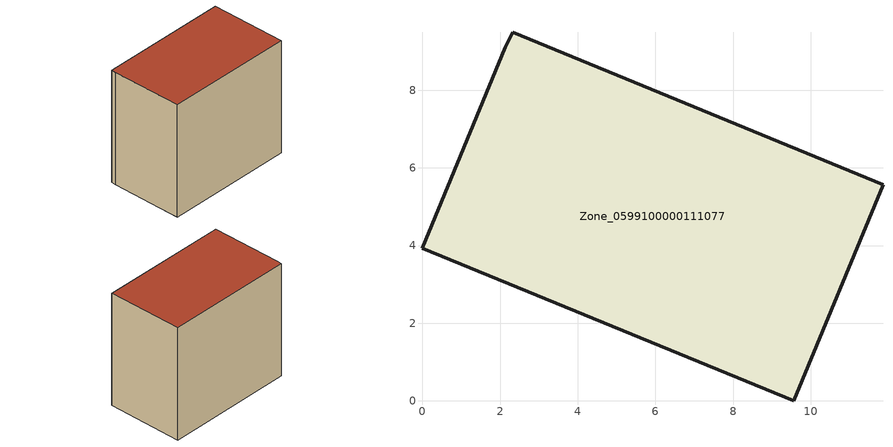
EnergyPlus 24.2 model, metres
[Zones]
Zone_0599100000111077
 floor ground (C_G): 0,3.93 2.13,9.11 2.33,9.49 11.86,5.57 9.56,0 z0
 wall outside (C_F): 9.56,0 11.86,5.57 2.33,9.49 2.13,9.11 0,3.93 9.56,0 z0:9.16
 roof outside (C_R): 2.13,9.11 0,3.93 9.56,0 11.86,5.57 2.33,9.49 z9.16
[BUILDING]
Pand.0599100000111077: North Axis=0; Terrain=City; Loads Convergence Tolerance Value=0.04; Temperature Convergence Tolerance Value=0.4; Solar Distribution=FullExterior; Maximum Number of Warmup Days=25; Minimum Number of Warmup Days=1
[Site:Location]
Rotterdam.The.Hague.AP_ZH_NLD Design_Conditions: Latitude=51.96; Longitude=4.45; Time Zone=1; Elevation=-4.5
[SITE:GROUNDTEMPERATURE:BUILDINGSURFACE]
18, 18, 18, 18, 18, 18, 18, 18, 18, 18, 18, 18
[MATERIAL] Thermal Absorptance=0.9; Solar Absorptance=0.7; Visible Absorptance=0.7
Name | Roughness | Thickness | Conductivity | Density | Specific Heat
G.TI.1946 | MediumSmooth | 0.15 | 1 | 540 | 1210
F.TI.1946 | Rough | 0.3 | 0.857143 | 1920 | 840
R.TI.1946 | MediumRough | 0.2 | 0.1 | 1500 | 1000
[CONSTRUCTION]
C_G: G.TI.1946
C_F: F.TI.1946
C_R: R.TI.1946
[ZONE]
Zone_0599100000111077: Type=1; Multiplier=1; Ceiling Height=Autocalculate; Volume=Autocalculate; Floor Area=autocalculate; Part of Total Floor Area=Yes
[ZONEINFILTRATION:DESIGNFLOWRATE]
Infil_Zone_0599100000111077: Zone or ZoneList or Space or SpaceList=Zone_0599100000111077; Schedule=AlwaysOn; Design Flow Rate Calculation Method=Flow/Area; Flow Rate per Floor Area=0.003; Constant Term Coefficient=1; Temperature Term Coefficient=0; Velocity Term Coefficient=0; Velocity Squared Term Coefficient=0
[HVACTEMPLATE:ZONE:IDEALLOADSAIRSYSTEM]
Zone_0599100000111077: Maximum Heating Supply Air Temperature=50; Minimum Cooling Supply Air Temperature=13; Maximum Heating Supply Air Humidity Ratio=0.0156; Minimum Cooling Supply Air Humidity Ratio=0.0077; Heating Limit=NoLimit; Cooling Limit=NoLimit; Dehumidification Control Type=ConstantSensibleHeatRatio; Cooling Sensible Heat Ratio=0.7; Dehumidification Setpoint=60; Humidification Control Type=None; Humidification Setpoint=30; Outdoor Air Method=None; Outdoor Air Flow Rate per Person=0.00944; Outdoor Air Flow Rate per Zone Floor Area=0; Outdoor Air Flow Rate per Zone=0; Demand Controlled Ventilation Type=None; Outdoor Air Economizer Type=NoEconomizer; Heat Recovery Type=None; Sensible Heat Recovery Effectiveness=0.7; Latent Heat Recovery Effectiveness=0.65
[ZONECONTROL:THERMOSTAT]
ThermostatControl_Zone_0599100000111077: Zone or ZoneList=Zone_0599100000111077; Control Type Schedule=DualSetpointControlType; Control 1=Thermostat_Zone_0599100000111077; Temperature Difference Between Cutout And Setpoint=0
[THERMOSTATSETPOINT:DUALSETPOINT]
Thermostat_Zone_0599100000111077: Heating Setpoint Temperature Schedule=HeatingSetpoint_Zone_0599100000111077; Cooling Setpoint Temperature Schedule=CoolingSetpoint_Zone_0599100000111077
[SCHEDULE:COMPACT]
HeatingSetpoint_Zone_0599100000111077: Through: 12/31, For: AllDays, Until: 24:00, 21
CoolingSetpoint_Zone_0599100000111077: Through: 12/31, For: AllDays, Until: 24:00, 24
DualSetpointControlType: Through: 12/31, For: AllDays, Until: 24:00, 4
AlwaysOn: Through: 12/31, For: AllDays, Until: 24:00, 1
